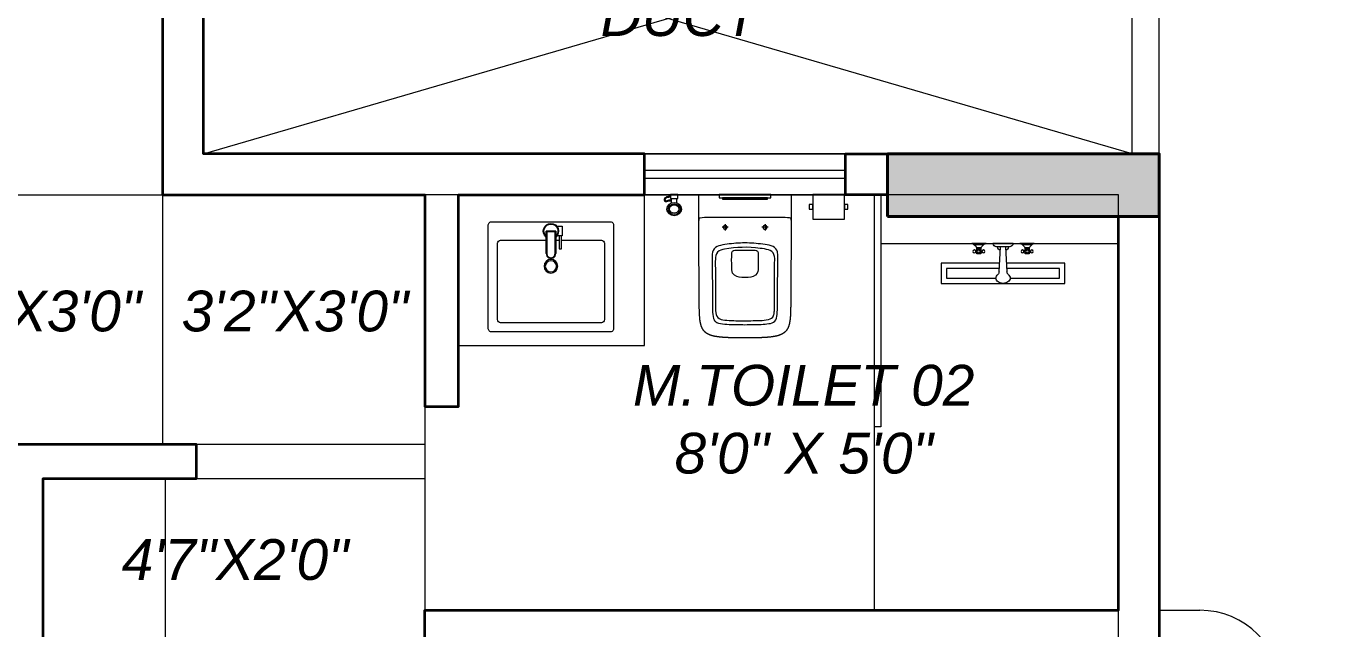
# Model space of a CAD drawing. Header units: millimetres. Extents: x 0 to 125073, y 0 to 71249.
# Drawn here: x 65727 to 70546, y 34976 to 37194 of the extents above; entities that cross this region are included whole.
import ezdxf
from ezdxf.lldxf.tags import DXFTag

# ---------------------------------------------------------------- set-up
doc = ezdxf.new("R2010")
doc.units = ezdxf.units.MM
doc.linetypes.add('DASH', pattern=[1, 0.5, -0.5])
doc.layers.add('DA_BUILDING LINE', color=7, linetype='Continuous', lineweight=9, true_color=0xdb0000)
doc.layers.add('DA_FURNITURE', color=7, linetype='Continuous', lineweight=5, true_color=0x666666)
for name, color, linetype, lineweight in [('DA_CARPET AREA RERA', 30, 'Continuous', 9), ('DA_CHAJJA', 44, 'Continuous', 0), ('DA_COLUMN', 40, 'Continuous', 40), ('DA_COLUMN HATCH', 251, 'Continuous', 0), ('DA_DOOR', 35, 'Continuous', 0), ('DA_DOTTED LINES', 8, 'DASH', 5), ('DA_TEXT IN SQ.FT', 193, 'Continuous', 9), ('DA_WALL', 7, 'Continuous', 35), ('DA_WINDOW', 4, 'Continuous', 9)]:
    doc.layers.add(name, color=color, linetype=linetype, lineweight=lineweight)
doc.styles.get("Standard").update_dxf_attribs({"font": 'arial.ttf'})
tags = doc.linetypes.add('( Hidden )', pattern=[0.375, 0.25, -0.125]).pattern_tags.tags
tags[6:7] = [DXFTag(74, 4), DXFTag(75, 0), DXFTag(340, '0'), DXFTag(46, 1.0), DXFTag(50, 0.0), DXFTag(44, 0.0), DXFTag(45, 0.0)]
tags[4:5] = [DXFTag(74, 4), DXFTag(75, 0), DXFTag(340, '0'), DXFTag(46, 1.0), DXFTag(50, 0.0), DXFTag(44, 0.0), DXFTag(45, 0.0)]

# ---------------------------------------------------------------- blocks, each defined once
blk = doc.blocks.new('GSHGJSDFGJ')
at = {"layer": 'DA_BUILDING LINE', "linetype": '( Hidden )', "ltscale": 500}
blk.add_lwpolyline([(-34663.6, 78051.5), (-34663.6, 77051.5), (-31143.6, 77051.5), (-31143.6, 71896.5), (-40838.6, 71896.5), (-40838.6, 75396.5), (-39638.6, 75396.5), (-39638.6, 76876.5), (-40838.6, 76876.5), (-40838.6, 76926.5), (-41088.6, 76926.5), (-41088.6, 92546.5)], dxfattribs=at)
blk = doc.blocks.new('A$C7B5F7F67-flat-2-flat-1-flat-2')
at = {"layer": 'DA_FURNITURE', "ltscale": 8}
for p, q in [((0.0675, -0.045), (0.0675, -0.2128)), ((0.36, -0.0338), (0.0788, -0.0338)), ((0.3713, -0.4163), (0.3713, -0.045)), ((0.0675, -0.2484), (0.0675, -0.2614)), ((0.0675, -0.2696), (0.0675, -0.4163)), ((0.0788, -0.4275), (0.36, -0.4275))]:
    blk.add_line(p, q, dxfattribs=at)
at = {"layer": 'DA_FURNITURE'}
for points in [[(0.0113, -0.4613), (0.3938, -0.4613), (0.3967, -0.4609), (0.3994, -0.4597), (0.4017, -0.458), (0.4035, -0.4556), (0.4046, -0.4529), (0.405, -0.45), (0.405, -0.0113), (0.4046, -0.0083), (0.4035, -0.0056), (0.4017, -0.0033), (0.3994, -0.0015), (0.3967, -0.0004), (0.3938, 0), (0.0113, 0), (0.0083, -0.0004), (0.0056, -0.0015), (0.0033, -0.0033), (0.0015, -0.0056), (0.0004, -0.0083), (0, -0.0113), (0, -0.45), (0.0004, -0.4529), (0.0015, -0.4556), (0.0033, -0.458), (0.0056, -0.4597), (0.0083, -0.4609)], [(0.1171, -0.2484), (0.0342, -0.2484), (0.0342, -0.2128), (0.1171, -0.2128), (0.126, -0.2152), (0.1325, -0.2217), (0.1349, -0.2306), (0.1325, -0.2395), (0.126, -0.246)], [(0.1171, -0.2463), (0.0363, -0.2463), (0.0363, -0.215), (0.1171, -0.215), (0.1249, -0.2171), (0.1307, -0.2228), (0.1327, -0.2306), (0.1307, -0.2384), (0.1249, -0.2442)], [(0.052, -0.2696), (0.052, -0.2614), (0.0997, -0.2614), (0.0997, -0.2696)]]:
    blk.add_lwpolyline(points, close=True, dxfattribs=at)
for points in [[(0.1171, -0.2128), (0.0342, -0.2128), (0.0342, -0.2484), (0.1171, -0.2484)], [(0.0163, -0.2523), (0.0163, -0.2523), (0.0163, -0.2724), (0.052, -0.2724), (0.052, -0.2524)]]:
    blk.add_lwpolyline(points, dxfattribs=at)
at = {"layer": 'DA_FURNITURE', "ltscale": 8}
for radius in [0.0253, 0.0205]:
    blk.add_circle((0.1637, -0.2304), radius, dxfattribs=at)
for centre, radius, start, end in [((0.0788, -0.045), 0.0113, 90, 180), ((0.36, -0.045), 0.0113, 360, 90), ((0.0342, -0.2306), 0.0281, 39.2551, 320.7449), ((0.0342, -0.2306), 0.026, 43.2723, 316.7277), ((0.0788, -0.4163), 0.0113, 180, 270), ((0.36, -0.4163), 0.0113, 270, 360)]:
    blk.add_arc(centre, radius, start, end, dxfattribs=at)
blk = doc.blocks.new('wc2')
at = {"layer": 'DA_FURNITURE'}
for p, q in [((-0.5973, -0.2609), (-0.6148, -0.2609)), ((-0.5973, -0.2814), (-0.6148, -0.2814))]:
    blk.add_line(p, q, dxfattribs=at)
for points in [[(-0.5384, 0.2388), (-0.5384, 0.3562), (-0.6288, 0.3562), (-0.6288, 0.2388)], [(-0.5758, 0.3562), (-0.5758, 0.3678), (-0.5921, 0.3678), (-0.5921, 0.3562)], [(-0.5758, 0.2257), (-0.5758, 0.2388), (-0.5921, 0.2388), (-0.5921, 0.2257)], [(-0.6288, -0.1808), (-0.6288, 0.0535), (-0.6288, 0.1121), (-0.6288, 0.1414), (-0.6288, 0.1561), (-0.6288, 0.1597), (-0.6288, 0.16), (-0.6288, 0.16), (-0.6288, 0.1601), (-0.6288, 0.1601), (-0.6288, 0.1601), (-0.6288, 0.1601), (-0.6287, 0.1601), (-0.6287, 0.1601), (-0.6285, 0.1601), (-0.6281, 0.1601), (-0.6277, 0.1601), (-0.6273, 0.1601), (-0.6269, 0.1601), (-0.6265, 0.1601), (-0.6261, 0.1601), (-0.6257, 0.1601), (-0.6253, 0.1601), (-0.6248, 0.1601), (-0.6244, 0.1601), (-0.624, 0.1601), (-0.6236, 0.1601), (-0.6231, 0.1601), (-0.6227, 0.1601), (-0.6223, 0.1601), (-0.6218, 0.1601), (-0.6214, 0.16), (-0.6209, 0.16), (-0.6205, 0.16), (-0.62, 0.16), (-0.6196, 0.16), (-0.6191, 0.16), (-0.6186, 0.16), (-0.6182, 0.16), (-0.6177, 0.16), (-0.6172, 0.16), (-0.6168, 0.16), (-0.6163, 0.16), (-0.6158, 0.16), (-0.6148, 0.16), (-0.6138, 0.16), (-0.6128, 0.16), (-0.6118, 0.16), (-0.6108, 0.16), (-0.6098, 0.16), (-0.6088, 0.16), (-0.6077, 0.16), (-0.6067, 0.16), (-0.6056, 0.16), (-0.6046, 0.16), (-0.6035, 0.16), (-0.6024, 0.16), (-0.6013, 0.16), (-0.6003, 0.16), (-0.5992, 0.16), (-0.5981, 0.16), (-0.597, 0.16), (-0.5958, 0.16), (-0.5947, 0.16), (-0.5936, 0.16), (-0.5925, 0.16), (-0.5914, 0.16), (-0.5902, 0.16), (-0.588, 0.16), (-0.5857, 0.16), (-0.5811, 0.16), (-0.5788, 0.16), (-0.5766, 0.16), (-0.5743, 0.16), (-0.572, 0.16), (-0.5709, 0.16), (-0.5698, 0.16), (-0.5687, 0.16), (-0.5675, 0.16), (-0.5664, 0.16), (-0.5653, 0.16), (-0.5642, 0.16), (-0.5631, 0.16), (-0.562, 0.16), (-0.5609, 0.16), (-0.5599, 0.16), (-0.5588, 0.16), (-0.5577, 0.16), (-0.5567, 0.16), (-0.5556, 0.16), (-0.5546, 0.16), (-0.5535, 0.16), (-0.5525, 0.16), (-0.5515, 0.16), (-0.5505, 0.16), (-0.5495, 0.16), (-0.5485, 0.16), (-0.5475, 0.16), (-0.5471, 0.16), (-0.5466, 0.16), (-0.5461, 0.16), (-0.5456, 0.16), (-0.5452, 0.16), (-0.5447, 0.16), (-0.5442, 0.16), (-0.5438, 0.16), (-0.5433, 0.16), (-0.5428, 0.16), (-0.5424, 0.16), (-0.5419, 0.16), (-0.5415, 0.16), (-0.541, 0.16), (-0.5406, 0.16), (-0.5402, 0.16), (-0.5397, 0.1599), (-0.5393, 0.1599), (-0.5389, 0.1599), (-0.5385, 0.1599), (-0.538, 0.1599), (-0.5376, 0.1599), (-0.5372, 0.1599), (-0.5368, 0.1599), (-0.5364, 0.1599), (-0.536, 0.1599), (-0.5356, 0.1599), (-0.5352, 0.1599), (-0.5348, 0.1599), (-0.5344, 0.1599), (-0.5343, 0.1599), (-0.5343, 0.1599), (-0.5343, 0.1599), (-0.5343, 0.1599), (-0.5343, 0.1599), (-0.5343, 0.1599), (-0.5342, 0.1599), (-0.5342, 0.1599), (-0.534, 0.1599), (-0.5333, 0.1599), (-0.5304, 0.1599), (-0.5276, 0.1599), (-0.5219, 0.1598), (-0.519, 0.1598), (-0.5183, 0.1598), (-0.5179, 0.1598), (-0.5178, 0.1598), (-0.5177, 0.1598), (-0.5177, 0.1598), (-0.5177, 0.1598), (-0.5177, 0.1598), (-0.5176, 0.1598), (-0.5176, 0.1598), (-0.5174, 0.1598), (-0.5167, 0.1598), (-0.5052, 0.1597), (-0.4938, 0.1596), (-0.4824, 0.1595), (-0.4709, 0.1594), (-0.4595, 0.1594), (-0.4138, 0.1591), (-0.4023, 0.1591), (-0.3909, 0.159), (-0.3852, 0.1589), (-0.3794, 0.1589), (-0.368, 0.1588), (-0.3451, 0.1587), (-0.3222, 0.1585), (-0.2993, 0.1583), (-0.2878, 0.1583), (-0.2763, 0.1582), (-0.2649, 0.1581), (-0.2534, 0.1581), (-0.252, 0.1581), (-0.2516, 0.1581), (-0.2515, 0.1581), (-0.2514, 0.1581), (-0.2514, 0.1581), (-0.2513, 0.1581), (-0.2513, 0.1581), (-0.251, 0.158), (-0.2495, 0.158), (-0.2467, 0.158), (-0.241, 0.158), (-0.2353, 0.158), (-0.2296, 0.1579), (-0.2267, 0.1579), (-0.2239, 0.1579), (-0.221, 0.1579), (-0.2182, 0.1578), (-0.2153, 0.1578), (-0.2124, 0.1577), (-0.2096, 0.1577), (-0.2067, 0.1576), (-0.2039, 0.1576), (-0.201, 0.1575), (-0.1982, 0.1574), (-0.1968, 0.1573), (-0.1953, 0.1573), (-0.1939, 0.1572), (-0.1925, 0.1572), (-0.1911, 0.1571), (-0.1896, 0.157), (-0.1882, 0.157), (-0.1868, 0.1569), (-0.1854, 0.1568), (-0.185, 0.1568), (-0.185, 0.1568), (-0.185, 0.1568), (-0.185, 0.1568), (-0.1849, 0.1568), (-0.1849, 0.1568), (-0.1848, 0.1568), (-0.1845, 0.1568), (-0.1831, 0.1567), (-0.1817, 0.1566), (-0.1804, 0.1565), (-0.179, 0.1564), (-0.1777, 0.1563), (-0.1763, 0.1562), (-0.1749, 0.1561), (-0.1736, 0.156), (-0.1722, 0.1558), (-0.1708, 0.1557), (-0.1695, 0.1555), (-0.1681, 0.1554), (-0.1668, 0.1552), (-0.1661, 0.1551), (-0.1654, 0.155), (-0.1647, 0.1549), (-0.164, 0.1548), (-0.1634, 0.1547), (-0.1627, 0.1546), (-0.162, 0.1545), (-0.1613, 0.1544), (-0.1607, 0.1542), (-0.16, 0.1541), (-0.1593, 0.154), (-0.1586, 0.1539), (-0.158, 0.1538), (-0.1573, 0.1536), (-0.1566, 0.1535), (-0.156, 0.1533), (-0.1553, 0.1532), (-0.1546, 0.1531), (-0.154, 0.1529), (-0.1536, 0.1528), (-0.1535, 0.1528), (-0.1534, 0.1528), (-0.1534, 0.1528), (-0.1533, 0.1528), (-0.1527, 0.1526), (-0.1521, 0.1525), (-0.1515, 0.1523), (-0.1509, 0.1522), (-0.1503, 0.152), (-0.1497, 0.1519), (-0.1491, 0.1517), (-0.1486, 0.1515), (-0.148, 0.1513), (-0.1474, 0.1512), (-0.1468, 0.151), (-0.1462, 0.1508), (-0.1456, 0.1506), (-0.1451, 0.1504), (-0.1445, 0.1502), (-0.1439, 0.15), (-0.1433, 0.1498), (-0.1427, 0.1496), (-0.1422, 0.1494), (-0.1416, 0.1491), (-0.141, 0.1489), (-0.1405, 0.1487), (-0.1399, 0.1484), (-0.1393, 0.1482), (-0.1388, 0.1479), (-0.1382, 0.1477), (-0.1377, 0.1474), (-0.1371, 0.1471), (-0.1366, 0.1469), (-0.136, 0.1466), (-0.1355, 0.1463), (-0.135, 0.146), (-0.1344, 0.1457), (-0.1339, 0.1454), (-0.1334, 0.1451), (-0.1329, 0.1448), (-0.1323, 0.1444), (-0.1318, 0.1441), (-0.1313, 0.1438), (-0.1308, 0.1434), (-0.1303, 0.1431), (-0.1298, 0.1427), (-0.1293, 0.1424), (-0.1288, 0.142), (-0.1283, 0.1416), (-0.1279, 0.1412), (-0.1277, 0.1411), (-0.1277, 0.1411), (-0.1277, 0.1411), (-0.1277, 0.1411), (-0.1277, 0.1411), (-0.1277, 0.1411), (-0.1275, 0.141), (-0.127, 0.1406), (-0.1266, 0.1401), (-0.1261, 0.1397), (-0.1256, 0.1393), (-0.1252, 0.1388), (-0.1247, 0.1384), (-0.1242, 0.138), (-0.1238, 0.1375), (-0.1234, 0.137), (-0.1229, 0.1366), (-0.1225, 0.1361), (-0.1221, 0.1356), (-0.1217, 0.1352), (-0.1213, 0.1347), (-0.1209, 0.1342), (-0.1205, 0.1337), (-0.1201, 0.1332), (-0.1198, 0.1327), (-0.1194, 0.1322), (-0.1191, 0.1317), (-0.1187, 0.1312), (-0.1184, 0.1307), (-0.118, 0.1301), (-0.1177, 0.1296), (-0.1173, 0.1291), (-0.117, 0.1285), (-0.1167, 0.128), (-0.1164, 0.1275), (-0.1161, 0.1269), (-0.1158, 0.1264), (-0.1155, 0.1258), (-0.1152, 0.1253), (-0.1149, 0.1247), (-0.1146, 0.1241), (-0.1144, 0.1236), (-0.1141, 0.123), (-0.1138, 0.1224), (-0.1136, 0.1219), (-0.1133, 0.1213), (-0.1131, 0.1207), (-0.1128, 0.1201), (-0.1126, 0.1195), (-0.1124, 0.119), (-0.1121, 0.1184), (-0.1119, 0.1178), (-0.1117, 0.1172), (-0.1115, 0.1166), (-0.1113, 0.116), (-0.1111, 0.1154), (-0.1109, 0.1148), (-0.1107, 0.1142), (-0.1105, 0.1136), (-0.1103, 0.113), (-0.1101, 0.1124), (-0.1099, 0.1117), (-0.1098, 0.1111), (-0.1096, 0.1105), (-0.1094, 0.1099), (-0.1092, 0.1093), (-0.1091, 0.1087), (-0.1089, 0.1081), (-0.1088, 0.1074), (-0.1086, 0.1068), (-0.1085, 0.1062), (-0.1083, 0.1056), (-0.1082, 0.105), (-0.108, 0.1043), (-0.1079, 0.1037), (-0.1078, 0.1031), (-0.1076, 0.1025), (-0.1075, 0.1018), (-0.1073, 0.1006), (-0.107, 0.0993), (-0.1068, 0.0981), (-0.1066, 0.0968), (-0.1064, 0.0956), (-0.1062, 0.0944), (-0.106, 0.0931), (-0.1058, 0.0919), (-0.1056, 0.0907), (-0.1054, 0.0894), (-0.1053, 0.0888), (-0.1053, 0.0885), (-0.1053, 0.0884), (-0.1053, 0.0883), (-0.1053, 0.0883), (-0.1053, 0.0882), (-0.1051, 0.0868), (-0.1049, 0.0854), (-0.1047, 0.084), (-0.1045, 0.0827), (-0.1044, 0.0813), (-0.1042, 0.0799), (-0.1041, 0.0785), (-0.1039, 0.0771), (-0.1038, 0.0757), (-0.1037, 0.0743), (-0.1036, 0.0729), (-0.1034, 0.0715), (-0.1033, 0.0701), (-0.1032, 0.0687), (-0.1031, 0.0674), (-0.103, 0.066), (-0.1029, 0.0646), (-0.1028, 0.0632), (-0.1028, 0.0618), (-0.1027, 0.0604), (-0.1026, 0.059), (-0.1025, 0.0576), (-0.1025, 0.0562), (-0.1024, 0.0548), (-0.1023, 0.0534), (-0.1023, 0.052), (-0.1022, 0.0506), (-0.1021, 0.0478), (-0.102, 0.045), (-0.102, 0.0422), (-0.1019, 0.0394), (-0.1018, 0.0366), (-0.1017, 0.0338), (-0.1017, 0.031), (-0.1016, 0.0254), (-0.1015, 0.024), (-0.1015, 0.0234), (-0.1015, 0.0226), (-0.1014, 0.0198), (-0.1014, 0.0169), (-0.1013, 0.0141), (-0.1013, 0.0112), (-0.1012, 0.0084), (-0.1012, 0.0055), (-0.1012, 0.0026), (-0.1012, -0.0002), (-0.1011, -0.0031), (-0.1011, -0.0059), (-0.1011, -0.0088), (-0.1011, -0.0116), (-0.1011, -0.0145), (-0.1011, -0.0174), (-0.1012, -0.0202), (-0.1012, -0.0231), (-0.1012, -0.0259), (-0.1012, -0.0288), (-0.1013, -0.0317), (-0.1013, -0.0345), (-0.1014, -0.0374), (-0.1014, -0.0402), (-0.1015, -0.0431), (-0.1016, -0.0487), (-0.1017, -0.0543), (-0.1018, -0.057), (-0.1019, -0.0598), (-0.1019, -0.0626), (-0.102, -0.0654), (-0.1021, -0.0682), (-0.1022, -0.071), (-0.1023, -0.0724), (-0.1023, -0.0738), (-0.1024, -0.0752), (-0.1024, -0.0766), (-0.1025, -0.078), (-0.1026, -0.0794), (-0.1026, -0.0808), (-0.1027, -0.0822), (-0.1028, -0.0836), (-0.1029, -0.085), (-0.103, -0.0864), (-0.1031, -0.0878), (-0.1032, -0.0892), (-0.1033, -0.0906), (-0.1034, -0.092), (-0.1035, -0.0934), (-0.1036, -0.0948), (-0.1038, -0.0962), (-0.1039, -0.0976), (-0.104, -0.0989), (-0.1042, -0.1003), (-0.1043, -0.1017), (-0.1045, -0.1031), (-0.1046, -0.1045), (-0.1048, -0.1059), (-0.105, -0.1073), (-0.1051, -0.108), (-0.1051, -0.108), (-0.1051, -0.108), (-0.1051, -0.1081), (-0.1051, -0.1083), (-0.1052, -0.1086), (-0.1053, -0.1098), (-0.1055, -0.111), (-0.1057, -0.1123), (-0.1059, -0.1135), (-0.1061, -0.1148), (-0.1063, -0.116), (-0.1065, -0.1173), (-0.1067, -0.1185), (-0.1069, -0.1198), (-0.1071, -0.121), (-0.1074, -0.1223), (-0.1075, -0.1229), (-0.1076, -0.1235), (-0.1078, -0.1242), (-0.1079, -0.1248), (-0.108, -0.1254), (-0.1082, -0.126), (-0.1083, -0.1267), (-0.1085, -0.1273), (-0.1086, -0.1279), (-0.1088, -0.1285), (-0.1089, -0.1292), (-0.1091, -0.1298), (-0.1092, -0.1304), (-0.1094, -0.131), (-0.1096, -0.1316), (-0.1098, -0.1323), (-0.1099, -0.1329), (-0.1101, -0.1335), (-0.1103, -0.1341), (-0.1105, -0.1347), (-0.1107, -0.1353), (-0.1109, -0.1359), (-0.1111, -0.1365), (-0.1113, -0.1371), (-0.1115, -0.1377), (-0.1117, -0.1383), (-0.112, -0.1389), (-0.1122, -0.1395), (-0.1124, -0.1401), (-0.1126, -0.1407), (-0.1129, -0.1413), (-0.1131, -0.1419), (-0.1134, -0.1425), (-0.1136, -0.143), (-0.1139, -0.1436), (-0.1142, -0.1442), (-0.1144, -0.1448), (-0.1147, -0.1453), (-0.115, -0.1459), (-0.1153, -0.1464), (-0.1156, -0.147), (-0.1159, -0.1476), (-0.1162, -0.1481), (-0.1165, -0.1487), (-0.1168, -0.1492), (-0.1171, -0.1497), (-0.1174, -0.1503), (-0.1178, -0.1508), (-0.1181, -0.1513), (-0.1185, -0.1519), (-0.1188, -0.1524), (-0.1192, -0.1529), (-0.1195, -0.1534), (-0.1199, -0.1539), (-0.1203, -0.1544), (-0.1207, -0.1549), (-0.1211, -0.1554), (-0.1215, -0.1559), (-0.1219, -0.1564), (-0.1223, -0.1568), (-0.1227, -0.1573), (-0.1231, -0.1578), (-0.1235, -0.1582), (-0.124, -0.1587), (-0.1244, -0.1591), (-0.1249, -0.1596), (-0.1253, -0.16), (-0.1258, -0.1605), (-0.1263, -0.1609), (-0.1268, -0.1613), (-0.1268, -0.1614), (-0.1269, -0.1614), (-0.1269, -0.1614), (-0.1269, -0.1615), (-0.1271, -0.1616), (-0.1273, -0.1618), (-0.1278, -0.1622), (-0.1282, -0.1625), (-0.1287, -0.1629), (-0.1292, -0.1633), (-0.1297, -0.1636), (-0.1302, -0.164), (-0.1307, -0.1644), (-0.1312, -0.1647), (-0.1317, -0.165), (-0.1322, -0.1654), (-0.1327, -0.1657), (-0.1333, -0.166), (-0.1338, -0.1663), (-0.1343, -0.1666), (-0.1348, -0.1669), (-0.1354, -0.1672), (-0.1359, -0.1675), (-0.1364, -0.1678), (-0.137, -0.1681), (-0.1375, -0.1683), (-0.1381, -0.1686), (-0.1386, -0.1688), (-0.1392, -0.1691), (-0.1397, -0.1693), (-0.1403, -0.1696), (-0.1409, -0.1698), (-0.1414, -0.17), (-0.142, -0.1703), (-0.1425, -0.1705), (-0.1431, -0.1707), (-0.1437, -0.1709), (-0.1443, -0.1711), (-0.1448, -0.1713), (-0.1454, -0.1715), (-0.146, -0.1717), (-0.1466, -0.1719), (-0.1472, -0.1721), (-0.1477, -0.1723), (-0.1483, -0.1724), (-0.1489, -0.1726), (-0.1495, -0.1728), (-0.1501, -0.1729), (-0.1507, -0.1731), (-0.1513, -0.1732), (-0.1519, -0.1734), (-0.1521, -0.1735), (-0.1522, -0.1735), (-0.1523, -0.1735), (-0.1525, -0.1735), (-0.1531, -0.1737), (-0.1538, -0.1739), (-0.1545, -0.174), (-0.1551, -0.1742), (-0.1558, -0.1743), (-0.1565, -0.1744), (-0.1571, -0.1746), (-0.1578, -0.1747), (-0.1585, -0.1748), (-0.1591, -0.175), (-0.1598, -0.1751), (-0.1605, -0.1752), (-0.1612, -0.1753), (-0.1618, -0.1754), (-0.1625, -0.1756), (-0.1632, -0.1757), (-0.1638, -0.1758), (-0.1645, -0.1759), (-0.1652, -0.176), (-0.1659, -0.1761), (-0.1665, -0.1761), (-0.1672, -0.1762), (-0.1686, -0.1764), (-0.1699, -0.1766), (-0.1713, -0.1767), (-0.1727, -0.1769), (-0.174, -0.177), (-0.1754, -0.1771), (-0.1767, -0.1772), (-0.1781, -0.1773), (-0.1795, -0.1774), (-0.1808, -0.1775), (-0.1822, -0.1776), (-0.1835, -0.1777), (-0.1836, -0.1777), (-0.1836, -0.1777), (-0.1836, -0.1777), (-0.1836, -0.1777), (-0.1837, -0.1777), (-0.1837, -0.1777), (-0.1841, -0.1777), (-0.1848, -0.1778), (-0.1862, -0.1779), (-0.1877, -0.1779), (-0.1891, -0.178), (-0.1905, -0.1781), (-0.1919, -0.1781), (-0.1934, -0.1782), (-0.1948, -0.1783), (-0.1962, -0.1783), (-0.1976, -0.1784), (-0.1991, -0.1784), (-0.2005, -0.1785), (-0.2033, -0.1785), (-0.2062, -0.1786), (-0.209, -0.1787), (-0.2119, -0.1787), (-0.2148, -0.1788), (-0.2176, -0.1788), (-0.2205, -0.1789), (-0.2233, -0.1789), (-0.2262, -0.1789), (-0.229, -0.1789), (-0.2319, -0.179), (-0.2376, -0.179), (-0.2433, -0.179), (-0.249, -0.179), (-0.2504, -0.179), (-0.2518, -0.179), (-0.2547, -0.1791), (-0.2604, -0.1791), (-0.2719, -0.1792), (-0.2833, -0.1792), (-0.3062, -0.1794), (-0.312, -0.1795), (-0.3148, -0.1795), (-0.3163, -0.1795), (-0.3166, -0.1795), (-0.3166, -0.1795), (-0.3166, -0.1795), (-0.3167, -0.1795), (-0.3168, -0.1795), (-0.3169, -0.1795), (-0.3173, -0.1795), (-0.3187, -0.1795), (-0.3416, -0.1797), (-0.3875, -0.18), (-0.4104, -0.1801), (-0.4333, -0.1802), (-0.4448, -0.1803), (-0.4476, -0.1803), (-0.4491, -0.1803), (-0.4498, -0.1803), (-0.45, -0.1804), (-0.45, -0.1804), (-0.45, -0.1804), (-0.45, -0.1804), (-0.45, -0.1804), (-0.4501, -0.1804), (-0.4502, -0.1804), (-0.4531, -0.1804), (-0.4645, -0.1804), (-0.4873, -0.1806), (-0.4987, -0.1806), (-0.5044, -0.1807), (-0.5102, -0.1807), (-0.5159, -0.1807), (-0.5162, -0.1807), (-0.5163, -0.1807), (-0.5164, -0.1807), (-0.5164, -0.1807), (-0.5164, -0.1807), (-0.5164, -0.1807), (-0.5164, -0.1807), (-0.5164, -0.1807), (-0.5166, -0.1807), (-0.517, -0.1807), (-0.5177, -0.1807), (-0.5205, -0.1808), (-0.5262, -0.1808), (-0.5319, -0.1809), (-0.5326, -0.1809), (-0.5328, -0.1809), (-0.5329, -0.1809), (-0.533, -0.1809), (-0.533, -0.1809), (-0.533, -0.1809), (-0.533, -0.1809), (-0.533, -0.1809), (-0.5331, -0.1809), (-0.5333, -0.1809), (-0.5337, -0.1809), (-0.5341, -0.1809), (-0.5341, -0.1809), (-0.5342, -0.1809), (-0.5342, -0.1809), (-0.5342, -0.1809), (-0.5342, -0.1809), (-0.5342, -0.1809), (-0.5342, -0.1809), (-0.5342, -0.1809), (-0.5342, -0.1809), (-0.5346, -0.1809), (-0.535, -0.1809), (-0.5354, -0.1809), (-0.5358, -0.1809), (-0.5362, -0.181), (-0.5366, -0.181), (-0.537, -0.181), (-0.5374, -0.181), (-0.5378, -0.181), (-0.5382, -0.181), (-0.5387, -0.181), (-0.5391, -0.181), (-0.5395, -0.181), (-0.54, -0.181), (-0.5404, -0.181), (-0.5408, -0.181), (-0.5413, -0.181), (-0.5417, -0.181), (-0.5422, -0.181), (-0.5426, -0.181), (-0.5431, -0.181), (-0.5435, -0.181), (-0.544, -0.181), (-0.5445, -0.181), (-0.5449, -0.181), (-0.5454, -0.181), (-0.5459, -0.181), (-0.5464, -0.181), (-0.5468, -0.181), (-0.5473, -0.181), (-0.5483, -0.181), (-0.5493, -0.181), (-0.5503, -0.181), (-0.5513, -0.181), (-0.5523, -0.181), (-0.5533, -0.181), (-0.5544, -0.181), (-0.5554, -0.181), (-0.5565, -0.181), (-0.5575, -0.181), (-0.5586, -0.181), (-0.5597, -0.181), (-0.5607, -0.181), (-0.5618, -0.181), (-0.5629, -0.181), (-0.564, -0.1809), (-0.5651, -0.1809), (-0.5662, -0.1809), (-0.5673, -0.1809), (-0.5685, -0.1809), (-0.5696, -0.1809), (-0.5707, -0.1809), (-0.5718, -0.1809), (-0.573, -0.1809), (-0.5752, -0.1809), (-0.5775, -0.1809), (-0.5798, -0.1809), (-0.5844, -0.1809), (-0.5867, -0.1809), (-0.5889, -0.1809), (-0.5912, -0.1809), (-0.5923, -0.1809), (-0.5935, -0.1809), (-0.5946, -0.1809), (-0.5957, -0.1809), (-0.5968, -0.1809), (-0.5979, -0.1809), (-0.599, -0.1809), (-0.6001, -0.1808), (-0.6012, -0.1808), (-0.6023, -0.1808), (-0.6034, -0.1808), (-0.6045, -0.1808), (-0.6055, -0.1808), (-0.6066, -0.1808), (-0.6076, -0.1808), (-0.6087, -0.1808), (-0.6097, -0.1808), (-0.6107, -0.1808), (-0.6117, -0.1808), (-0.6127, -0.1808), (-0.6137, -0.1808), (-0.6147, -0.1808), (-0.6157, -0.1808), (-0.6162, -0.1808), (-0.6167, -0.1808), (-0.6171, -0.1808), (-0.6176, -0.1808), (-0.6181, -0.1808), (-0.6185, -0.1808), (-0.619, -0.1808), (-0.6195, -0.1808), (-0.6199, -0.1808), (-0.6204, -0.1808), (-0.6208, -0.1808), (-0.6213, -0.1808), (-0.6217, -0.1808), (-0.6222, -0.1808), (-0.6226, -0.1808), (-0.6231, -0.1808), (-0.6235, -0.1808), (-0.6239, -0.1808), (-0.6243, -0.1808), (-0.6248, -0.1808), (-0.6252, -0.1808), (-0.6256, -0.1808), (-0.626, -0.1808), (-0.6264, -0.1808), (-0.6268, -0.1808), (-0.6272, -0.1808), (-0.6276, -0.1808), (-0.628, -0.1808), (-0.6284, -0.1808), (-0.6288, -0.1808)], [(-0.6174, -0.1051), (-0.6174, 0.0844), (-0.6288, 0.0844), (-0.6288, -0.1051)], [(-0.6117, -0.0938), (-0.6117, 0.073), (-0.6174, 0.073), (-0.6174, -0.0938)], [(-0.6288, -0.2851), (-0.6148, -0.2851), (-0.6148, -0.2572), (-0.6288, -0.2572)]]:
    blk.add_lwpolyline(points, close=True, dxfattribs=at)
for points in [[(-0.5198, 0.0632), (-0.4971, 0.0632)], [(-0.5085, 0.0746), (-0.5085, 0.0519)], [(-0.5198, -0.0837), (-0.4971, -0.0837)], [(-0.5085, -0.0724), (-0.5085, -0.0951)]]:
    blk.add_lwpolyline(points, dxfattribs=at)
at = {"layer": 'DA_FURNITURE', "extrusion": (0, 0, -1)}
for major_axis, ratio in [((0, 0.028), 0.833333), ((0, 0.0233), 0.8), ((0, 0.0186), 0.75)]:
    blk.add_ellipse((-0.5756, -0.2711), major_axis=major_axis, ratio=ratio, start_param=3.141593, end_param=9.424778, dxfattribs=at)
at = {"layer": 'DA_FURNITURE'}
for points, knots in [([(-0.5343, 0.1599), (-0.5361, 0.1599), (-0.5383, 0.1602), (-0.54, 0.1593), (-0.5421, 0.1583), (-0.5425, 0.1555), (-0.5429, 0.1534), (-0.545, 0.143), (-0.5444, 0.1321), (-0.5445, 0.1215), (-0.5447, 0.0993), (-0.5446, 0.077), (-0.5447, 0.0547), (-0.5447, 0.033), (-0.5447, 0.0112), (-0.5448, -0.0105), (-0.5447, -0.0549), (-0.545, -0.0994), (-0.5445, -0.1439), (-0.5444, -0.1544), (-0.5449, -0.1652), (-0.5427, -0.1755), (-0.5422, -0.1775), (-0.5417, -0.1797), (-0.5396, -0.1805), (-0.538, -0.1811), (-0.536, -0.181), (-0.5342, -0.1809)], [0, 0, 0, 0, 1, 1, 1, 2, 2, 2, 3, 3, 3, 4, 4, 4, 5, 5, 5, 6, 6, 6, 7, 7, 7, 8, 8, 8, 9, 9, 9, 9]), ([(-0.1501, -0.0105), (-0.1502, -0.0326), (-0.1503, -0.0549), (-0.1517, -0.077), (-0.1523, -0.0873), (-0.153, -0.0982), (-0.156, -0.1082), (-0.1573, -0.1125), (-0.1593, -0.1171), (-0.1625, -0.1204), (-0.1653, -0.1234), (-0.1692, -0.1253), (-0.1731, -0.1265), (-0.1828, -0.1294), (-0.1933, -0.1295), (-0.2033, -0.1298), (-0.2143, -0.1301), (-0.2252, -0.1302), (-0.2362, -0.1302), (-0.2584, -0.1304), (-0.2806, -0.1305), (-0.3029, -0.1307), (-0.325, -0.1308), (-0.3472, -0.131), (-0.3693, -0.1312), (-0.3804, -0.1313), (-0.3914, -0.1315), (-0.4025, -0.1314), (-0.4119, -0.1314), (-0.4218, -0.1303), (-0.4294, -0.1243), (-0.4367, -0.1183), (-0.4399, -0.1092), (-0.442, -0.1003), (-0.4444, -0.0898), (-0.4459, -0.0792), (-0.4473, -0.0685), (-0.4502, -0.0467), (-0.4513, -0.0246), (-0.4509, -0.0025), (-0.4505, 0.0195), (-0.4485, 0.0414), (-0.445, 0.0632), (-0.4433, 0.0732), (-0.4419, 0.0839), (-0.4374, 0.093), (-0.4333, 0.1011), (-0.4264, 0.1067), (-0.4177, 0.1089), (-0.4128, 0.1102), (-0.4076, 0.1104), (-0.4026, 0.1104), (-0.3972, 0.1104), (-0.3918, 0.1104), (-0.3864, 0.1103), (-0.3753, 0.1102), (-0.3642, 0.1102), (-0.353, 0.1101), (-0.3309, 0.1099), (-0.3087, 0.1097), (-0.2866, 0.1096), (-0.2646, 0.1094), (-0.2426, 0.1094), (-0.2205, 0.1092), (-0.2096, 0.109), (-0.1987, 0.1089), (-0.1878, 0.1079), (-0.1789, 0.1071), (-0.1692, 0.106), (-0.1626, 0.0993), (-0.1568, 0.0936), (-0.1551, 0.0852), (-0.1539, 0.0775), (-0.1524, 0.068), (-0.1518, 0.0584), (-0.1513, 0.0488), (-0.1504, 0.029), (-0.1502, 0.0093), (-0.1501, -0.0105)], [0, 0, 0, 0, 1, 1, 1, 2, 2, 2, 3, 3, 3, 4, 4, 4, 5, 5, 5, 6, 6, 6, 7, 7, 7, 8, 8, 8, 9, 9, 9, 10, 10, 10, 11, 11, 11, 12, 12, 12, 13, 13, 13, 14, 14, 14, 15, 15, 15, 16, 16, 16, 17, 17, 17, 18, 18, 18, 19, 19, 19, 20, 20, 20, 21, 21, 21, 22, 22, 22, 23, 23, 23, 24, 24, 24, 25, 25, 25, 26, 26, 26, 26]), ([(-0.1645, -0.0105), (-0.1646, -0.0326), (-0.1646, -0.0548), (-0.1663, -0.0768), (-0.1671, -0.0864), (-0.1678, -0.0969), (-0.1723, -0.1056), (-0.1767, -0.114), (-0.1851, -0.117), (-0.1939, -0.118), (-0.2044, -0.1193), (-0.2151, -0.1193), (-0.2256, -0.1194), (-0.2366, -0.1195), (-0.2476, -0.1194), (-0.2586, -0.1195), (-0.2807, -0.1195), (-0.3028, -0.1196), (-0.3249, -0.1196), (-0.3359, -0.1196), (-0.347, -0.1197), (-0.358, -0.1197), (-0.369, -0.1197), (-0.3799, -0.1199), (-0.3909, -0.1197), (-0.4001, -0.1195), (-0.41, -0.1187), (-0.4169, -0.1119), (-0.424, -0.1049), (-0.4262, -0.0948), (-0.428, -0.0855), (-0.4361, -0.0428), (-0.437, 0.0019), (-0.4311, 0.045), (-0.4297, 0.0554), (-0.4284, 0.0663), (-0.4252, 0.0764), (-0.4224, 0.0852), (-0.4172, 0.0929), (-0.4083, 0.0962), (-0.399, 0.0997), (-0.3884, 0.0988), (-0.3787, 0.0987), (-0.3677, 0.0987), (-0.3566, 0.0987), (-0.3456, 0.0987), (-0.3235, 0.0986), (-0.3014, 0.0986), (-0.2793, 0.0985), (-0.2572, 0.0985), (-0.2352, 0.0988), (-0.2132, 0.0982), (-0.2079, 0.0981), (-0.2026, 0.0978), (-0.1973, 0.0974), (-0.1928, 0.097), (-0.1882, 0.0965), (-0.1839, 0.0948), (-0.1753, 0.0916), (-0.1711, 0.0841), (-0.1691, 0.0756), (-0.1666, 0.0654), (-0.1659, 0.0549), (-0.1655, 0.0444), (-0.1651, 0.0335), (-0.1649, 0.0225), (-0.1647, 0.0116), (-0.1646, 0.0042), (-0.1645, -0.0031), (-0.1645, -0.0105)], [0, 0, 0, 0, 1, 1, 1, 2, 2, 2, 3, 3, 3, 4, 4, 4, 5, 5, 5, 6, 6, 6, 7, 7, 7, 8, 8, 8, 9, 9, 9, 10, 10, 10, 11, 11, 11, 12, 12, 12, 13, 13, 13, 14, 14, 14, 15, 15, 15, 16, 16, 16, 17, 17, 17, 18, 18, 18, 19, 19, 19, 20, 20, 20, 21, 21, 21, 22, 22, 22, 23, 23, 23, 23]), ([(-0.5085, 0.0703), (-0.5045, 0.0703), (-0.5013, 0.0672), (-0.5013, 0.0632), (-0.5013, 0.0593), (-0.5045, 0.0561), (-0.5085, 0.0561), (-0.5124, 0.0561), (-0.5156, 0.0593), (-0.5156, 0.0632), (-0.5156, 0.0672), (-0.5124, 0.0703), (-0.5085, 0.0703)], [0, 0, 0, 0, 1, 1, 1, 2, 2, 2, 3, 3, 3, 4, 4, 4, 4]), ([(-0.4119, -0.0595), (-0.4, -0.0596), (-0.3763, -0.0596), (-0.3644, -0.0595), (-0.3562, -0.0595), (-0.3474, -0.0596), (-0.3399, -0.0559), (-0.3273, -0.0495), (-0.3251, -0.0343), (-0.3243, -0.0217), (-0.3238, -0.016), (-0.3238, -0.005), (-0.3243, 0.0007), (-0.3251, 0.0134), (-0.3273, 0.0285), (-0.3399, 0.0349), (-0.3474, 0.0386), (-0.3562, 0.0385), (-0.3644, 0.0385), (-0.3644, 0.0385), (-0.3644, 0.0385), (-0.3644, 0.0385), (-0.3763, 0.0386), (-0.4, 0.0386), (-0.4119, 0.0385), (-0.4182, 0.0385), (-0.4236, 0.0333), (-0.4238, 0.027), (-0.4238, 0.027), (-0.4238, 0.027), (-0.4238, 0.027), (-0.4239, 0.0176), (-0.4241, -0.0011), (-0.4241, -0.0105), (-0.4241, -0.0199), (-0.4239, -0.0386), (-0.4238, -0.048), (-0.4236, -0.0543), (-0.4182, -0.0595), (-0.4119, -0.0595)], [0, 0, 0, 0, 1, 1, 1, 2, 2, 2, 3, 3, 3, 4, 4, 4, 5, 5, 5, 6, 6, 6, 7, 7, 7, 8, 8, 8, 9, 9, 9, 10, 10, 10, 11, 11, 11, 12, 12, 12, 13, 13, 13, 13]), ([(-0.5086, -0.0766), (-0.5046, -0.0766), (-0.5014, -0.0798), (-0.5014, -0.0837), (-0.5014, -0.0876), (-0.5046, -0.0908), (-0.5086, -0.0908), (-0.5125, -0.0908), (-0.5157, -0.0876), (-0.5157, -0.0837), (-0.5157, -0.0798), (-0.5125, -0.0766), (-0.5086, -0.0766)], [0, 0, 0, 0, 1, 1, 1, 2, 2, 2, 3, 3, 3, 4, 4, 4, 4]), ([(-0.6229, -0.2851), (-0.6227, -0.2865), (-0.6225, -0.2879), (-0.6219, -0.2913), (-0.6216, -0.2932), (-0.6206, -0.2978), (-0.6199, -0.3005), (-0.6178, -0.3045), (-0.6164, -0.3062), (-0.6133, -0.3078), (-0.6119, -0.3081), (-0.6094, -0.3082), (-0.608, -0.3081), (-0.6058, -0.3071), (-0.6049, -0.3064), (-0.6038, -0.3047), (-0.6035, -0.3037), (-0.6033, -0.302), (-0.6034, -0.3012), (-0.6037, -0.2987), (-0.6042, -0.2969), (-0.6052, -0.2933), (-0.6058, -0.2915), (-0.6068, -0.2874), (-0.6065, -0.2862), (-0.6058, -0.2844), (-0.6055, -0.2837), (-0.6033, -0.2814)], [0, 0, 0, 0, 0.111111, 0.111111, 0.222223, 0.222223, 0.376143, 0.376143, 0.530063, 0.530063, 0.640731, 0.640731, 0.73292, 0.73292, 0.792217, 0.792217, 0.840307, 0.840307, 0.888397, 0.888397, 0.996309, 0.996309, 1.104221, 1.104221, 1.307624, 1.307624, 1.422628, 1.422628, 1.422628, 1.422628]), ([(-0.62, -0.2851), (-0.6194, -0.2878), (-0.6177, -0.3017), (-0.6123, -0.3058), (-0.6037, -0.3045), (-0.6113, -0.2879), (-0.6088, -0.2835), (-0.6075, -0.2814)], [0, 0, 0, 0, 0.330819, 0.619422, 0.81589, 1.132999, 1.422628, 1.422628, 1.422628, 1.422628])]:
    blk.add_open_spline(points, degree=3, knots=knots, dxfattribs=at)
blk = doc.blocks.new('tap')
at = {"layer": 'DA_FURNITURE'}
for p, q in [((-0.1835, -0.2062), (-0.1835, -0.1402)), ((-0.1835, -0.2062), (-0.1835, -0.1402)), ((-0.1775, -0.1944), (-0.1775, -0.1519)), ((-0.1775, -0.1944), (-0.1775, -0.1519)), ((-0.1655, -0.1616), (-0.1655, -0.1845)), ((-0.1655, -0.1616), (-0.1655, -0.1845)), ((-0.1355, -0.1642), (-0.1595, -0.1642)), ((-0.1595, -0.1642), (-0.1595, -0.1822)), ((-0.1355, -0.1642), (-0.1595, -0.1642)), ((-0.1595, -0.1642), (-0.1595, -0.1822)), ((-0.1505, -0.1642), (-0.1505, -0.1582)), ((-0.1505, -0.1642), (-0.1505, -0.1582)), ((-0.1445, -0.1642), (-0.1445, -0.1582)), ((-0.1445, -0.1642), (-0.1445, -0.1582)), ((-0.1355, -0.1822), (-0.1355, -0.1642)), ((-0.1355, -0.1822), (-0.1355, -0.1642)), ((-0.1835, -0.331), (-0.1835, -0.2374)), ((-0.1835, -0.331), (-0.1835, -0.2374)), ((-0.1595, -0.1822), (-0.1355, -0.1822)), ((-0.1595, -0.1822), (-0.1355, -0.1822)), ((-0.1505, -0.1822), (-0.1505, -0.1882)), ((-0.1505, -0.1822), (-0.1505, -0.1882)), ((-0.1445, -0.1822), (-0.1445, -0.1882)), ((-0.1445, -0.1822), (-0.1445, -0.1882)), ((-0.1679, -0.3154), (-0.1679, -0.253)), ((-0.1679, -0.3154), (-0.1679, -0.253)), ((-0.0541, -0.2665), (-0.1679, -0.2721)), ((-0.0541, -0.2665), (-0.1679, -0.2721)), ((-0.1679, -0.2962), (-0.0541, -0.3018)), ((-0.1679, -0.2962), (-0.0541, -0.3018)), ((-0.1835, -0.4282), (-0.1835, -0.3622)), ((-0.1835, -0.4282), (-0.1835, -0.3622)), ((-0.1775, -0.4164), (-0.1775, -0.3739)), ((-0.1775, -0.4164), (-0.1775, -0.3739)), ((-0.1655, -0.3836), (-0.1655, -0.4065)), ((-0.1655, -0.3836), (-0.1655, -0.4065)), ((-0.1355, -0.3862), (-0.1595, -0.3862)), ((-0.1595, -0.3862), (-0.1595, -0.4042)), ((-0.1355, -0.3862), (-0.1595, -0.3862)), ((-0.1595, -0.3862), (-0.1595, -0.4042)), ((-0.1595, -0.4042), (-0.1355, -0.4042)), ((-0.1595, -0.4042), (-0.1355, -0.4042)), ((-0.1505, -0.3862), (-0.1505, -0.3802)), ((-0.1505, -0.3862), (-0.1505, -0.3802)), ((-0.1505, -0.4042), (-0.1505, -0.4102)), ((-0.1505, -0.4042), (-0.1505, -0.4102)), ((-0.1445, -0.3862), (-0.1445, -0.3802)), ((-0.1445, -0.3862), (-0.1445, -0.3802)), ((-0.1445, -0.4042), (-0.1445, -0.4102)), ((-0.1445, -0.4042), (-0.1445, -0.4102)), ((-0.1355, -0.4042), (-0.1355, -0.3862)), ((-0.1355, -0.4042), (-0.1355, -0.3862))]:
    blk.add_line(p, q, dxfattribs=at)
for points in [[(-0.0928, -0.2684), (-0.0928, 0), (0, 0), (0, -0.5683), (-0.0928, -0.5683), (-0.0928, -0.2999)], [(-0.0692, -0.2672), (-0.0692, -0.0237), (-0.0236, -0.0237), (-0.0236, -0.2515)], [(-0.0236, -0.3169), (-0.0236, -0.5446), (-0.0692, -0.5446), (-0.0692, -0.3011)]]:
    blk.add_lwpolyline(points, dxfattribs=at)
for centre in [(-0.1475, -0.1522), (-0.1475, -0.1522), (-0.1475, -0.1732), (-0.1475, -0.1732), (-0.1475, -0.1942), (-0.1475, -0.1942), (-0.1475, -0.3742), (-0.1475, -0.3742), (-0.1475, -0.3952), (-0.1475, -0.3952), (-0.1475, -0.4162), (-0.1475, -0.4162)]:
    blk.add_circle(centre, 0.00671, dxfattribs=at)
for centre, radius, start, end in [((-0.1505, -0.1312), 0.0342, 195.25512, 254.74488), ((-0.1505, -0.1312), 0.0342, 195.25512, 254.74488), ((-0.1505, -0.2152), 0.0342, 105.2551, 164.7449), ((-0.1505, -0.2152), 0.0342, 105.2551, 164.7449), ((-0.1899, -0.2593), 0.0229, 16.1502, 73.8498), ((-0.1899, -0.2593), 0.0229, 16.1502, 73.8498), ((-0.1674, -0.2766), 0.0165, 18.53952, 91.76494), ((-0.1674, -0.2766), 0.0165, 18.53952, 91.76494), ((-0.1674, -0.2917), 0.0165, 268.23506, 341.46048), ((-0.1674, -0.2917), 0.0165, 268.23506, 341.46048), ((-0.0581, -0.2424), 0.0244, 279.62474, 312.46778), ((-0.0581, -0.2424), 0.0244, 279.62474, 312.46778), ((-0.0209, -0.2769), 0.0265, 119.848, 141.56586), ((-0.0209, -0.2769), 0.0265, 119.848, 141.56586), ((-0.0247, -0.2702), 0.0188, 90, 119.848), ((-0.0247, -0.2702), 0.0188, 90, 119.848), ((-0.0247, -0.2702), 0.0188, 60.152, 90), ((-0.0247, -0.2702), 0.0188, 60.152, 90), ((-0.0286, -0.2769), 0.0265, 35.82381, 60.152), ((-0.0286, -0.2769), 0.0265, 35.82381, 60.152), ((-0.0346, -0.2813), 0.034, 16.64677, 35.82381), ((-0.0346, -0.2813), 0.034, 16.64677, 35.82381), ((-0.0346, -0.287), 0.034, 324.17619, 343.35323), ((-0.0346, -0.287), 0.034, 324.17619, 343.35323), ((-0.0442, -0.2842), 0.044, 0, 16.64677), ((-0.0442, -0.2842), 0.044, 0, 16.64677), ((-0.0442, -0.2842), 0.044, 343.35323, 360), ((-0.0442, -0.2842), 0.044, 343.35323, 360), ((-0.1899, -0.309), 0.0229, 286.1502, 343.8498), ((-0.1899, -0.309), 0.0229, 286.1502, 343.8498), ((-0.0581, -0.3259), 0.0244, 47.53222, 80.37526), ((-0.0581, -0.3259), 0.0244, 47.53222, 80.37526), ((-0.0209, -0.2914), 0.0265, 218.43414, 240.152), ((-0.0209, -0.2914), 0.0265, 218.43414, 240.152), ((-0.0247, -0.2981), 0.0188, 240.152, 270), ((-0.0247, -0.2981), 0.0188, 240.152, 270), ((-0.0247, -0.2981), 0.0188, 270, 299.848), ((-0.0247, -0.2981), 0.0188, 270, 299.848), ((-0.0286, -0.2914), 0.0265, 299.848, 324.17619), ((-0.0286, -0.2914), 0.0265, 299.848, 324.17619), ((-0.1505, -0.3532), 0.0342, 195.25512, 254.74488), ((-0.1505, -0.3532), 0.0342, 195.25512, 254.74488), ((-0.1505, -0.4372), 0.0342, 105.2551, 164.7449), ((-0.1505, -0.4372), 0.0342, 105.2551, 164.7449)]:
    blk.add_arc(centre, radius, start, end, dxfattribs=at)
blk = doc.blocks.new('SRAFGADFGDFG')
at = {"layer": 'DA_FURNITURE'}
for p, q in [((-32193.6, 76901.5), (-32193.6, 75371.5)), ((-32168.3, 76721.5), (-32168.3, 76046.4)), ((-32168.3, 76046.4), (-32193.6, 76046.4))]:
    blk.add_line(p, q, dxfattribs=at)
for points in [[(-33723.6, 76346.5), (-33039, 76346.5), (-33039, 76901.5)], [(-32168.3, 76901.5), (-32168.3, 76721.5), (-31293.6, 76721.5)]]:
    blk.add_lwpolyline(points, dxfattribs=at)
blk.add_lwpolyline([(-34803.6, 75856.5), (-35253.6, 75856.5), (-35253.6, 74046.5), (-34803.6, 74046.5)], close=True, dxfattribs=at)
for name, p, xscale, yscale, zscale, rotation in [('wc2', (-32658.5, 76272.8), 1000, 1000, 1000, 270), ('A$C7B5F7F67-flat-2-flat-1-flat-2', (-33614.2, 76801.5), -1000.000000000011, 1000.000000000011, 1000, 90), ('tap', (-31946.1, 76574.7), -800.0000000000352, 800.0000000000352, 800.0000000000196, 90)]:
    blk.add_blockref(name, p, dxfattribs=dict(at, xscale=xscale, yscale=yscale, zscale=zscale, rotation=rotation))
blk = doc.blocks.new('14TH 2')
at = {"layer": 'DA_CARPET AREA RERA'}
blk.add_lwpolyline([(6316.0927, 1265.9471), (6316.0927, 1262.977), (6314.9727, 1262.9771), (6314.9727, 1261.1971), (6314.8227, 1261.1971), (6314.8227, 1258.0971), (6314.9727, 1258.0971), (6314.9727, 1257.9971), (6323.1677, 1257.9971), (6323.1677, 1261.1971), (6323.1677, 1262.8521), (6319.6477, 1262.8521), (6319.6477, 1264.1521)], dxfattribs=at)
at = {"layer": 'DA_CHAJJA'}
blk.add_line((6323.3177, 1261.3221), (6323.4677, 1261.3221), dxfattribs=at)
blk.add_arc((6323.4677, 1261.0221), 0.3, 0, 90, dxfattribs=at)
at = {"layer": 'DA_DOOR'}
for p, q in [((6319.6477, 1262.8521), (6319.6477, 1261.9321)), ((6320.6127, 1262.0721), (6320.6127, 1261.3221))]:
    blk.add_line(p, q, dxfattribs=at)
at = {"layer": 'DA_DOTTED LINES', "linetype": '( Hidden )', "ltscale": 300}
for p, q in [((6319.7977, 1263.0021), (6323.2177, 1264.0021)), ((6323.2177, 1263.0021), (6319.7977, 1264.0021)), ((6318.6126, 1262.8521), (6319.6477, 1262.8521)), ((6320.6127, 1261.9321), (6319.7727, 1261.9321)), ((6319.7727, 1261.8071), (6320.6127, 1261.8071))]:
    blk.add_line(p, q, dxfattribs=at)
at = {"layer": 'DA_WALL'}
for points in [[(6321.2727, 1264.1521), (6319.7727, 1264.1521), (6319.7727, 1264.6221), (6319.6477, 1264.6221), (6319.6477, 1262.8521), (6320.6127, 1262.8521), (6320.6127, 1262.0721), (6320.7377, 1262.0721), (6320.7377, 1262.8521), (6321.4222, 1262.8521), (6321.4222, 1263.0021), (6319.7977, 1263.0021), (6319.7977, 1264.0021), (6321.2727, 1264.0021)], [(6322.3177, 1262.8521), (6322.1622, 1262.8521), (6322.1622, 1263.0021), (6322.3177, 1263.0021)], [(6323.3177, 1262.7721), (6323.3177, 1261.1971), (6320.6127, 1261.1971), (6320.6127, 1261.3221), (6323.1677, 1261.3221), (6323.1677, 1262.7721)], [(6319.2077, 1257.9971), (6319.2077, 1261.8071), (6319.7727, 1261.8071), (6319.7727, 1261.9321), (6318.4727, 1261.9321), (6318.4727, 1261.8071), (6319.0827, 1261.8071), (6319.0827, 1257.9971), (6316.7727, 1257.9971), (6316.7727, 1257.8471), (6319.2077, 1257.8471), (6321.3677, 1257.8471), (6321.3677, 1257.9971)]]:
    blk.add_lwpolyline(points, close=True, dxfattribs=at)
at = {"layer": 'DA_WINDOW'}
for p, q in [((6323.2177, 1263.0021), (6323.2177, 1264.0021)), ((6323.3177, 1263.0021), (6323.3177, 1264.0021))]:
    blk.add_line(p, q, dxfattribs=at)
for points in [[(6322.1622, 1262.8521), (6322.1622, 1263.0021), (6321.4222, 1263.0021), (6321.4222, 1262.8521)], [(6322.1622, 1262.9121), (6321.4222, 1262.9121), (6321.4222, 1262.9421), (6322.1622, 1262.9421)]]:
    blk.add_lwpolyline(points, close=True, dxfattribs=at)
blk = doc.blocks.new('SDFHSDFGN')
at = {"layer": 'DA_COLUMN HATCH', "true_color": 0x636466}
h = blk.add_hatch(color=251, dxfattribs=at)
h.dxf.hatch_style = 1
h.paths.add_polyline_path([(-37688.6, 97346.5), (-37688.6, 97576.5), (-38888.6, 97576.5), (-38888.6, 97346.5)])
h.paths.add_polyline_path([(-31373.6, 96376.5), (-31143.6, 96376.5), (-31143.6, 97576.5), (-31373.6, 97576.5)])
h.paths.add_polyline_path([(-27778.6, 97036.5), (-27548.6, 97036.5), (-27548.6, 98236.5), (-27778.6, 98236.5)])
h.paths.add_polyline_path([(-24578.6, 97336.5), (-24348.6, 97336.5), (-24348.6, 98236.5), (-24578.6, 98236.5)])
h.paths.add_polyline_path([(-19333.6, 98536.5), (-19333.6, 97336.5), (-19103.6, 97336.5), (-19103.6, 98536.5)])
h.paths.add_polyline_path([(-13063.6, 97336.5), (-12833.6, 97336.5), (-12833.6, 98536.5), (-13063.6, 98536.5)])
h.paths.add_polyline_path([(-11543.6, 97636.5), (-11313.6, 97636.5), (-11313.6, 98536.5), (-11543.6, 98536.5)])
h.paths.add_polyline_path([(-8908.6, 94991.5), (-7708.6, 94991.5), (-7708.6, 94761.5), (-8908.6, 94761.5)])
h.paths.add_polyline_path([(-13063.6, 91111.5), (-12833.6, 91111.5), (-12833.6, 92311.5), (-13063.6, 92311.5)])
h.paths.add_polyline_path([(-19333.6, 91111.5), (-19103.6, 91111.5), (-19103.6, 92311.5), (-19333.6, 92311.5)])
h.paths.add_polyline_path([(-5998.6, 91111.5), (-5258.6, 91111.5), (-5258.6, 91341.5), (-5998.6, 91341.5)])
h.paths.add_polyline_path([(-1283.6, 91111.5), (-383.6, 91111.5), (-383.6, 91341.5), (-1283.6, 91341.5)])
h.paths.add_polyline_path([(2171.4, 90061.5), (2171.4, 91261.5), (1941.4, 91261.5), (1941.4, 90061.5)])
h.paths.add_polyline_path([(4621.4, 90061.5), (5821.4, 90061.5), (5821.4, 90291.5), (4621.4, 90291.5)])
h.paths.add_polyline_path([(4621.4, 95111.5), (5821.4, 95111.5), (5821.4, 95341.5), (4621.4, 95341.5)])
h.paths.add_polyline_path([(4621.4, 98611.5), (5821.4, 98611.5), (5821.4, 98841.5), (4621.4, 98841.5)])
h.paths.add_polyline_path([(-39638.6, 89246.5), (-38138.6, 89246.5), (-38138.6, 89476.5), (-39638.6, 89476.5)])
h.paths.add_polyline_path([(-31143.6, 92421.5), (-31143.6, 92651.5), (-32343.6, 92651.5), (-32343.6, 92421.5)])
h.paths.add_polyline_path([(-31513.6, 86346.5), (-29713.6, 86346.5), (-29713.6, 86576.5), (-31513.6, 86576.5)])
h.paths.add_polyline_path([(-31513.6, 82896.5), (-29713.6, 82896.5), (-29713.6, 83126.5), (-31513.6, 83126.5)])
h.paths.add_polyline_path([(-31518.6, 78051.5), (-30518.6, 78051.5), (-30518.6, 78281.5), (-31518.6, 78281.5)])
h.paths.add_polyline_path([(-32143.6, 76821.5), (-31143.6, 76821.5), (-31143.6, 77051.5), (-32143.6, 77051.5)])
h.paths.add_polyline_path([(-31893.6, 71896.5), (-31893.6, 72126.5), (-33093.6, 72126.5), (-33093.6, 71896.5)])
h.paths.add_polyline_path([(-37688.6, 71896.5), (-37688.6, 72126.5), (-38888.6, 72126.5), (-38888.6, 71896.5)])
h.paths.add_polyline_path([(-38438.6, 76796.5), (-38438.6, 77026.5), (-39638.6, 77026.5), (-39638.6, 76796.5)])
h.paths.add_polyline_path([(-38138.6, 79996.5), (-38138.6, 80226.5), (-39638.6, 80226.5), (-39638.6, 79996.5)])
h.paths.add_polyline_path([(-38438.6, 92446.5), (-38438.6, 92676.5), (-39638.6, 92676.5), (-39638.6, 92446.5)])
h.paths.add_polyline_path([(-31518.6, 91422), (-31288.6, 91422), (-31288.6, 89927), (-31518.6, 89927)])
h.paths.add_polyline_path([(-20908.6, 91111.5), (-20678.6, 91111.5), (-20678.6, 89881.5), (-20908.6, 89881.5)])
h.paths.add_polyline_path([(-11313.6, 92011.5), (-11313.6, 91111.5), (-11543.6, 91111.5), (-11543.6, 92011.5)])
h.paths.add_polyline_path([(1941.4, 97316.5), (2171.4, 97316.5), (2171.4, 98841.5), (1941.4, 98841.5)])
at = {"layer": 'DA_COLUMN'}
blk.add_lwpolyline([(-32143.6, 76821.5), (-31143.6, 76821.5), (-31143.6, 77051.5), (-32143.6, 77051.5)], close=True, dxfattribs=at)
blk = doc.blocks.new('A$Cfed68cb1')
at = {"layer": 'DA_TEXT IN SQ.FT', "char_height": 0.15, "attachment_point": 7}
for s, width, insert in [('\\pxqc;{\\fArial|b0|i1|c0|p34;DUCT}', 2.300046, (-40.9412, -21.3581)), ('\\pxqc;{\\fArial|b0|i1|c0|p34;3\'5"X3\'0"}', 1.269917, (-42.8267, -22.4455)), ('\\pxqc;{\\fArial|b0|i1|c0|p34;3\'2"X3\'0"}', 1.269917, (-41.8429, -22.4455)), ('\\pxqc;{\\fArial|b0|i1|c0|p34;M.TOILET 02\\P8\'0" X 5\'0"}', 1.269917, (-39.9692, -22.9688)), ('\\pxqc;{\\fArial|b0|i1|c0|p34;\\P4\'7"X2\'0"}', 1.269917, (-42.0633, -23.3604))]:
    blk.add_mtext_dynamic_manual_height_columns(s, width=width, gutter_width=12.5, heights=[0], dxfattribs=dict(at, insert=insert))

msp = doc.modelspace()

# ---------------------------------------------------------------- block references
at = {"color": 1, "xscale": 1000, "yscale": 1000, "zscale": 1000}
msp.add_blockref('A$Cfed68cb1', (107924.2, 58514), dxfattribs=at)
msp.add_blockref('SDFHSDFGN', (101042.8, -40327.5))
at = {"color": 1}
msp.add_blockref('SRAFGADFGDFG', (101042.8, -40327.5), dxfattribs=at)
at = {"layer": 'DA_BUILDING LINE'}
msp.add_blockref('GSHGJSDFGJ', (101042.8, -40327.5), dxfattribs=at)
at = {"layer": 'DA_WALL', "xscale": 1000, "yscale": 1000, "zscale": 1000}
msp.add_blockref('14TH 2', (-6253418.5, -1226278.1), dxfattribs=at)

doc.saveas('drawing.dxf')
